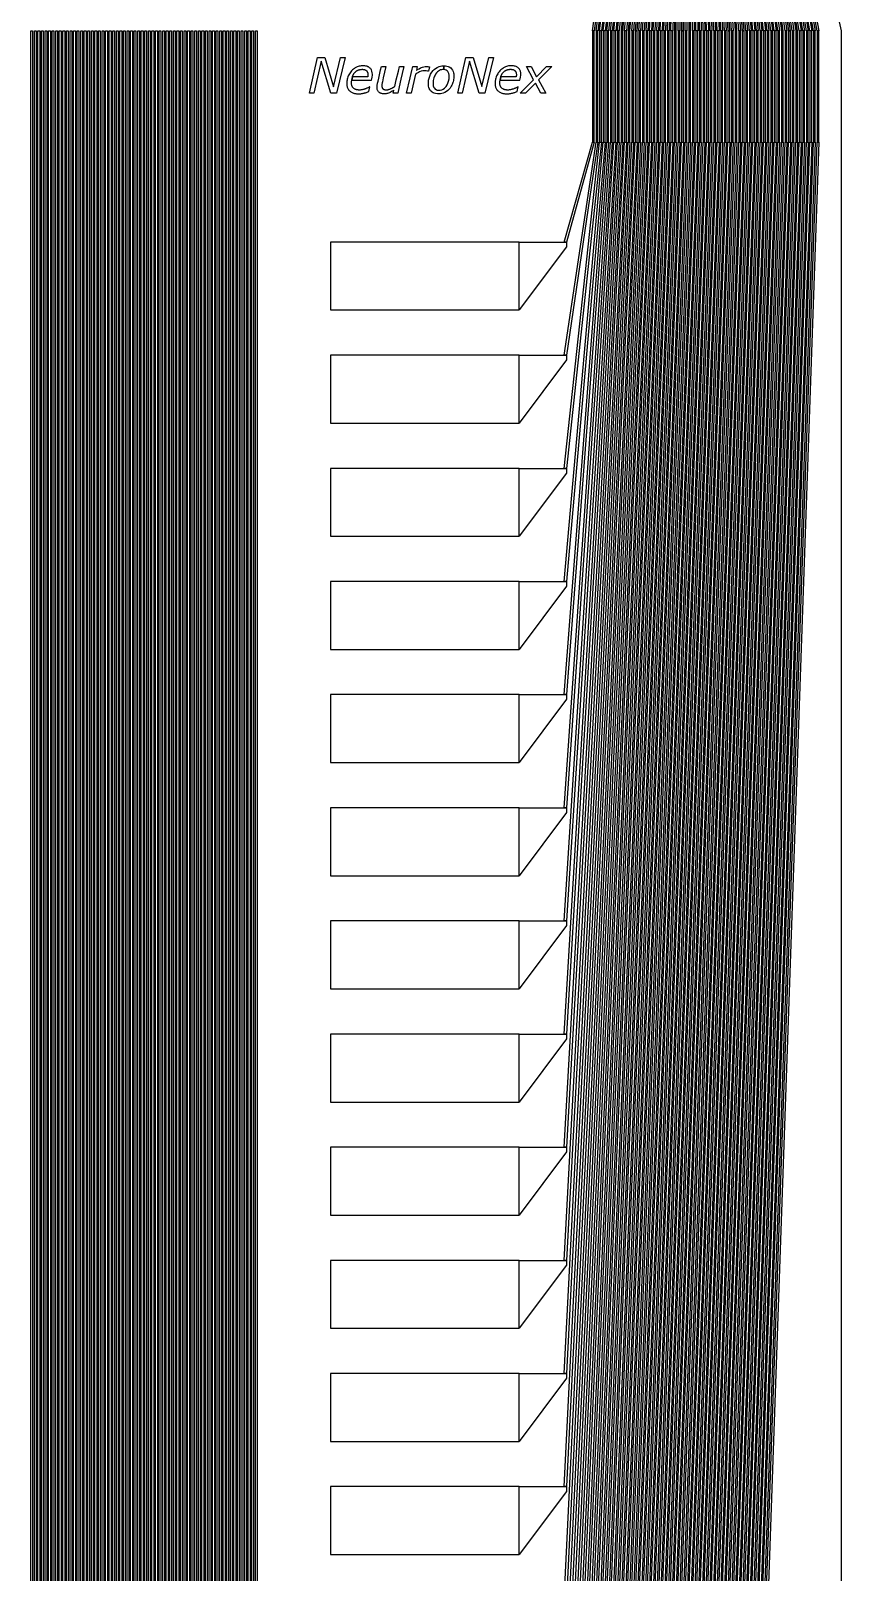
# Model space of a CAD drawing. Header units: inches. Extents: x 106592 to 209533, y 57057 to 74911.
# Drawn here: x 206387 to 207115, y 66637 to 68021 of the extents above; entities that cross this region are included whole.
import ezdxf

# ---------------------------------------------------------------- set-up
doc = ezdxf.new("R2010")
doc.units = ezdxf.units.IN
doc.header["$MEASUREMENT"] = 0
for name, color, linetype in [('metal', 221, 'Continuous'), ('nitride window', 40, 'Continuous'), ('profile', 140, 'Continuous')]:
    doc.layers.add(name, color=color, linetype=linetype)

msp = doc.modelspace()

# ---------------------------------------------------------------- linework, layer by layer
at = {"layer": 'metal'}
for points in [[(206945, 68411.4), (206945.6, 68411.4), (206893, 68021.4), (206891.4, 68021.4)], [(206946.2, 68411.4), (206946.8, 68411.4), (206896.2, 68021.4), (206894.6, 68021.4)], [(206947.4, 68411.4), (206948, 68411.4), (206899.4, 68021.4), (206897.8, 68021.4)], [(206902.6, 68021.4), (206901, 68021.4), (206948.6, 68411.4), (206949.2, 68411.4)], [(206949.8, 68411.4), (206950.4, 68411.4), (206905.8, 68021.4), (206904.2, 68021.4)], [(206909, 68021.4), (206907.4, 68021.4), (206951, 68411.4), (206951.6, 68411.4)], [(206952.2, 68411.4), (206952.8, 68411.4), (206912.2, 68021.4), (206910.6, 68021.4)], [(206953.4, 68411.4), (206954, 68411.4), (206915.4, 68021.4), (206913.8, 68021.4)], [(206917, 68021.4), (206918.6, 68021.4), (206955.2, 68411.4), (206954.6, 68411.4)], [(206955.8, 68411.4), (206956.4, 68411.4), (206921.8, 68021.4), (206920.2, 68021.4)], [(206923.4, 68021.4), (206925, 68021.4), (206957.6, 68411.4), (206957, 68411.4)], [(206958.2, 68411.4), (206958.8, 68411.4), (206928.2, 68021.4), (206926.6, 68021.4)], [(206929.8, 68021.4), (206931.4, 68021.4), (206960, 68411.4), (206959.4, 68411.4)], [(206960.6, 68411.4), (206961.2, 68411.4), (206934.6, 68021.4), (206933, 68021.4)], [(206961.8, 68411.4), (206962.4, 68411.4), (206937.8, 68021.4), (206936.2, 68021.4)], [(206963, 68411.4), (206963.6, 68411.4), (206941, 68021.4), (206939.4, 68021.4)], [(206964.2, 68411.4), (206964.8, 68411.4), (206944.2, 68021.4), (206942.6, 68021.4)], [(206965.4, 68411.4), (206966, 68411.4), (206947.4, 68021.4), (206945.8, 68021.4)], [(206950.6, 68021.4), (206949, 68021.4), (206966.6, 68411.4), (206967.2, 68411.4)], [(206967.8, 68411.4), (206968.4, 68411.4), (206953.8, 68021.4), (206952.2, 68021.4)], [(206957, 68021.4), (206955.4, 68021.4), (206969, 68411.4), (206969.6, 68411.4)], [(206970.2, 68411.4), (206970.8, 68411.4), (206960.2, 68021.4), (206958.6, 68021.4)], [(206971.4, 68411.4), (206972, 68411.4), (206963.4, 68021.4), (206961.8, 68021.4)], [(206965, 68021.4), (206966.6, 68021.4), (206973.2, 68411.4), (206972.6, 68411.4)], [(206973.8, 68411.4), (206974.4, 68411.4), (206969.8, 68021.4), (206968.2, 68021.4)], [(206971.4, 68021.4), (206973, 68021.4), (206975.6, 68411.4), (206975, 68411.4)], [(206976.2, 68411.4), (206976.8, 68411.4), (206976.2, 68021.4), (206974.6, 68021.4)], [(206977.8, 68021.4), (206979.4, 68021.4), (206978, 68411.4), (206977.4, 68411.4)], [(206978.6, 68411.4), (206979.2, 68411.4), (206982.6, 68021.4), (206981, 68021.4)], [(206979.8, 68411.4), (206980.4, 68411.4), (206985.8, 68021.4), (206984.2, 68021.4)], [(206981, 68411.4), (206981.6, 68411.4), (206989, 68021.4), (206987.4, 68021.4)], [(206982.2, 68411.4), (206982.8, 68411.4), (206992.2, 68021.4), (206990.6, 68021.4)], [(206983.4, 68411.4), (206984, 68411.4), (206995.4, 68021.4), (206993.8, 68021.4)], [(206998.6, 68021.4), (206997, 68021.4), (206984.6, 68411.4), (206985.2, 68411.4)], [(206985.8, 68411.4), (206986.4, 68411.4), (207001.8, 68021.4), (207000.2, 68021.4)], [(207005, 68021.4), (207003.4, 68021.4), (206987, 68411.4), (206987.6, 68411.4)], [(206988.2, 68411.4), (206988.8, 68411.4), (207008.2, 68021.4), (207006.6, 68021.4)], [(206989.4, 68411.4), (206990, 68411.4), (207011.4, 68021.4), (207009.8, 68021.4)], [(207013, 68021.4), (207014.6, 68021.4), (206991.2, 68411.4), (206990.6, 68411.4)], [(206991.8, 68411.4), (206992.4, 68411.4), (207017.8, 68021.4), (207016.2, 68021.4)], [(207019.4, 68021.4), (207021, 68021.4), (206993.6, 68411.4), (206993, 68411.4)], [(206994.2, 68411.4), (206994.8, 68411.4), (207024.2, 68021.4), (207022.6, 68021.4)], [(207025.8, 68021.4), (207027.4, 68021.4), (206996, 68411.4), (206995.4, 68411.4)], [(206996.6, 68411.4), (206997.2, 68411.4), (207030.6, 68021.4), (207029, 68021.4)], [(206997.8, 68411.4), (206998.4, 68411.4), (207033.8, 68021.4), (207032.2, 68021.4)], [(206999, 68411.4), (206999.6, 68411.4), (207037, 68021.4), (207035.4, 68021.4)], [(207000.2, 68411.4), (207000.8, 68411.4), (207040.2, 68021.4), (207038.6, 68021.4)], [(207001.4, 68411.4), (207002, 68411.4), (207043.4, 68021.4), (207041.8, 68021.4)], [(207046.6, 68021.4), (207045, 68021.4), (207002.6, 68411.4), (207003.2, 68411.4)], [(207003.8, 68411.4), (207004.4, 68411.4), (207049.8, 68021.4), (207048.2, 68021.4)], [(207053, 68021.4), (207051.4, 68021.4), (207005, 68411.4), (207005.6, 68411.4)], [(207006.2, 68411.4), (207006.8, 68411.4), (207056.2, 68021.4), (207054.6, 68021.4)], [(207007.4, 68411.4), (207008, 68411.4), (207059.4, 68021.4), (207057.8, 68021.4)], [(207061, 68021.4), (207062.6, 68021.4), (207009.2, 68411.4), (207008.6, 68411.4)], [(207009.8, 68411.4), (207010.4, 68411.4), (207065.8, 68021.4), (207064.2, 68021.4)], [(207067.4, 68021.4), (207069, 68021.4), (207011.6, 68411.4), (207011, 68411.4)], [(207012.2, 68411.4), (207012.8, 68411.4), (207072.2, 68021.4), (207070.6, 68021.4)], [(207073.8, 68021.4), (207075.4, 68021.4), (207014, 68411.4), (207013.4, 68411.4)], [(207014.6, 68411.4), (207015.2, 68411.4), (207078.6, 68021.4), (207077, 68021.4)], [(207015.8, 68411.4), (207016.4, 68411.4), (207081.8, 68021.4), (207080.2, 68021.4)], [(207085, 68021.4), (207083.4, 68021.4), (207017, 68411.4), (207017.6, 68411.4)], [(207018.2, 68411.4), (207018.8, 68411.4), (207088.2, 68021.4), (207086.6, 68021.4)], [(207091.4, 68021.4), (207089.8, 68021.4), (207019.4, 68411.4), (207020, 68411.4)], [(207020.6, 68411.4), (207021.2, 68411.4), (207094.6, 68021.4), (207093, 68021.4)], [(206388.7, 58721.4), (206387.1, 58721.4), (206387.1, 68021.4), (206388.7, 68021.4)], [(206391.9, 58721.4), (206390.3, 58721.4), (206390.3, 68021.4), (206391.9, 68021.4)], [(206395.1, 58721.4), (206393.5, 58721.4), (206393.5, 68021.4), (206395.1, 68021.4)], [(206398.3, 58721.4), (206396.7, 58721.4), (206396.7, 68021.4), (206398.3, 68021.4)], [(206401.5, 58721.4), (206399.9, 58721.4), (206399.9, 68021.4), (206401.5, 68021.4)], [(206404.7, 58721.4), (206403.1, 58721.4), (206403.1, 68021.4), (206404.7, 68021.4)], [(206407.9, 58721.4), (206406.3, 58721.4), (206406.3, 68021.4), (206407.9, 68021.4)], [(206411.1, 58721.4), (206409.5, 58721.4), (206409.5, 68021.4), (206411.1, 68021.4)], [(206414.3, 58721.4), (206412.7, 58721.4), (206412.7, 68021.4), (206414.3, 68021.4)], [(206417.5, 58721.4), (206415.9, 58721.4), (206415.9, 68021.4), (206417.5, 68021.4)], [(206420.7, 58721.4), (206419.1, 58721.4), (206419.1, 68021.4), (206420.7, 68021.4)], [(206423.9, 58721.4), (206422.3, 58721.4), (206422.3, 68021.4), (206423.9, 68021.4)], [(206427.1, 58721.4), (206425.5, 58721.4), (206425.5, 68021.4), (206427.1, 68021.4)], [(206430.3, 58721.4), (206428.7, 58721.4), (206428.7, 68021.4), (206430.3, 68021.4)], [(206433.5, 58721.4), (206431.9, 58721.4), (206431.9, 68021.4), (206433.5, 68021.4)], [(206436.7, 58721.4), (206435.1, 58721.4), (206435.1, 68021.4), (206436.7, 68021.4)], [(206439.9, 58721.4), (206438.3, 58721.4), (206438.3, 68021.4), (206439.9, 68021.4)], [(206443.1, 58721.4), (206441.5, 58721.4), (206441.5, 68021.4), (206443.1, 68021.4)], [(206446.3, 58721.4), (206444.7, 58721.4), (206444.7, 68021.4), (206446.3, 68021.4)], [(206449.5, 58721.4), (206447.9, 58721.4), (206447.9, 68021.4), (206449.5, 68021.4)], [(206452.7, 58721.4), (206451.1, 58721.4), (206451.1, 68021.4), (206452.7, 68021.4)], [(206455.9, 58721.4), (206454.3, 58721.4), (206454.3, 68021.4), (206455.9, 68021.4)], [(206459.1, 58721.4), (206457.5, 58721.4), (206457.5, 68021.4), (206459.1, 68021.4)], [(206462.3, 58721.4), (206460.7, 58721.4), (206460.7, 68021.4), (206462.3, 68021.4)], [(206465.5, 58721.4), (206463.9, 58721.4), (206463.9, 68021.4), (206465.5, 68021.4)], [(206468.7, 58721.4), (206467.1, 58721.4), (206467.1, 68021.4), (206468.7, 68021.4)], [(206471.9, 58721.4), (206470.3, 58721.4), (206470.3, 68021.4), (206471.9, 68021.4)], [(206475.1, 58721.4), (206473.5, 58721.4), (206473.5, 68021.4), (206475.1, 68021.4)], [(206478.3, 58721.4), (206476.7, 58721.4), (206476.7, 68021.4), (206478.3, 68021.4)], [(206481.5, 58721.4), (206479.9, 58721.4), (206479.9, 68021.4), (206481.5, 68021.4)], [(206484.7, 58721.4), (206483.1, 58721.4), (206483.1, 68021.4), (206484.7, 68021.4)], [(206487.9, 61418.7), (206486.3, 61418.7), (206486.3, 68021.4), (206487.9, 68021.4)], [(206491.1, 61418.7), (206489.5, 61418.7), (206489.5, 68021.4), (206491.1, 68021.4)], [(206494.3, 61418.7), (206492.7, 61418.7), (206492.7, 68021.4), (206494.3, 68021.4)], [(206497.5, 61418.7), (206495.9, 61418.7), (206495.9, 68021.4), (206497.5, 68021.4)], [(206500.7, 61418.7), (206499.1, 61418.7), (206499.1, 68021.4), (206500.7, 68021.4)], [(206503.9, 61418.7), (206502.3, 61418.7), (206502.3, 68021.4), (206503.9, 68021.4)], [(206507.1, 61418.7), (206505.5, 61418.7), (206505.5, 68021.4), (206507.1, 68021.4)], [(206510.3, 61418.7), (206508.7, 61418.7), (206508.7, 68021.4), (206510.3, 68021.4)], [(206513.5, 61418.7), (206511.9, 61418.7), (206511.9, 68021.4), (206513.5, 68021.4)], [(206516.7, 61418.7), (206515.1, 61418.7), (206515.1, 68021.4), (206516.7, 68021.4)], [(206519.9, 61418.7), (206518.3, 61418.7), (206518.3, 68021.4), (206519.9, 68021.4)], [(206523.1, 61418.7), (206521.5, 61418.7), (206521.5, 68021.4), (206523.1, 68021.4)], [(206526.3, 61418.7), (206524.7, 61418.7), (206524.7, 68021.4), (206526.3, 68021.4)], [(206529.5, 61418.7), (206527.9, 61418.7), (206527.9, 68021.4), (206529.5, 68021.4)], [(206532.7, 61418.7), (206531.1, 61418.7), (206531.1, 68021.4), (206532.7, 68021.4)], [(206535.9, 61418.7), (206534.3, 61418.7), (206534.3, 68021.4), (206535.9, 68021.4)], [(206539.1, 61418.7), (206537.5, 61418.7), (206537.5, 68021.4), (206539.1, 68021.4)], [(206542.3, 61418.7), (206540.7, 61418.7), (206540.7, 68021.4), (206542.3, 68021.4)], [(206545.5, 61418.7), (206543.9, 61418.7), (206543.9, 68021.4), (206545.5, 68021.4)], [(206548.7, 61418.7), (206547.1, 61418.7), (206547.1, 68021.4), (206548.7, 68021.4)], [(206551.9, 61418.7), (206550.3, 61418.7), (206550.3, 68021.4), (206551.9, 68021.4)], [(206555.1, 61418.7), (206553.5, 61418.7), (206553.5, 68021.4), (206555.1, 68021.4)], [(206558.3, 61418.7), (206556.7, 61418.7), (206556.7, 68021.4), (206558.3, 68021.4)], [(206561.5, 61418.7), (206559.9, 61418.7), (206559.9, 68021.4), (206561.5, 68021.4)], [(206564.7, 61418.7), (206563.1, 61418.7), (206563.1, 68021.4), (206564.7, 68021.4)], [(206567.9, 61418.7), (206566.3, 61418.7), (206566.3, 68021.4), (206567.9, 68021.4)], [(206571.1, 61418.7), (206569.5, 61418.7), (206569.5, 68021.4), (206571.1, 68021.4)], [(206574.3, 61418.7), (206572.7, 61418.7), (206572.7, 68021.4), (206574.3, 68021.4)], [(206577.5, 61418.7), (206575.9, 61418.7), (206575.9, 68021.4), (206577.5, 68021.4)], [(206580.7, 61418.7), (206579.1, 61418.7), (206579.1, 68021.4), (206580.7, 68021.4)], [(206583.9, 61418.7), (206582.3, 61418.7), (206582.3, 68021.4), (206583.9, 68021.4)], [(206587.1, 61418.7), (206585.5, 61418.7), (206585.5, 68021.4), (206587.1, 68021.4)], [(206590.3, 61418.7), (206588.7, 61418.7), (206588.7, 68021.4), (206590.3, 68021.4)], [(206891.4, 67921.4), (206893, 67921.4), (206893, 68021.4), (206891.4, 68021.4)], [(206894.6, 67921.4), (206896.2, 67921.4), (206896.2, 68021.4), (206894.6, 68021.4)], [(206897.8, 67921.4), (206899.4, 67921.4), (206899.4, 68021.4), (206897.8, 68021.4)], [(206901, 67921.4), (206902.6, 67921.4), (206902.6, 68021.4), (206901, 68021.4)], [(206904.2, 67921.4), (206905.8, 67921.4), (206905.8, 68021.4), (206904.2, 68021.4)], [(206907.4, 67921.4), (206909, 67921.4), (206909, 68021.4), (206907.4, 68021.4)], [(206910.6, 67921.4), (206912.2, 67921.4), (206912.2, 68021.4), (206910.6, 68021.4)], [(206913.8, 67921.4), (206915.4, 67921.4), (206915.4, 68021.4), (206913.8, 68021.4)], [(206917, 67921.4), (206918.6, 67921.4), (206918.6, 68021.4), (206917, 68021.4)], [(206920.2, 67921.4), (206921.8, 67921.4), (206921.8, 68021.4), (206920.2, 68021.4)], [(206923.4, 67921.4), (206925, 67921.4), (206925, 68021.4), (206923.4, 68021.4)], [(206926.6, 67921.4), (206928.2, 67921.4), (206928.2, 68021.4), (206926.6, 68021.4)], [(206929.8, 67921.4), (206931.4, 67921.4), (206931.4, 68021.4), (206929.8, 68021.4)], [(206933, 67921.4), (206934.6, 67921.4), (206934.6, 68021.4), (206933, 68021.4)], [(206936.2, 67921.4), (206937.8, 67921.4), (206937.8, 68021.4), (206936.2, 68021.4)], [(206939.4, 67921.4), (206941, 67921.4), (206941, 68021.4), (206939.4, 68021.4)], [(206942.6, 67921.4), (206944.2, 67921.4), (206944.2, 68021.4), (206942.6, 68021.4)], [(206945.8, 67921.4), (206947.4, 67921.4), (206947.4, 68021.4), (206945.8, 68021.4)], [(206949, 67921.4), (206950.6, 67921.4), (206950.6, 68021.4), (206949, 68021.4)], [(206952.2, 67921.4), (206953.8, 67921.4), (206953.8, 68021.4), (206952.2, 68021.4)], [(206955.4, 67921.4), (206957, 67921.4), (206957, 68021.4), (206955.4, 68021.4)], [(206958.6, 67921.4), (206960.2, 67921.4), (206960.2, 68021.4), (206958.6, 68021.4)], [(206961.8, 67921.4), (206963.4, 67921.4), (206963.4, 68021.4), (206961.8, 68021.4)], [(206965, 67921.4), (206966.6, 67921.4), (206966.6, 68021.4), (206965, 68021.4)], [(206968.2, 67921.4), (206969.8, 67921.4), (206969.8, 68021.4), (206968.2, 68021.4)], [(206971.4, 67921.4), (206973, 67921.4), (206973, 68021.4), (206971.4, 68021.4)], [(206974.6, 67921.4), (206976.2, 67921.4), (206976.2, 68021.4), (206974.6, 68021.4)], [(206977.8, 67921.4), (206979.4, 67921.4), (206979.4, 68021.4), (206977.8, 68021.4)], [(206981, 67921.4), (206982.6, 67921.4), (206982.6, 68021.4), (206981, 68021.4)], [(206984.2, 67921.4), (206985.8, 67921.4), (206985.8, 68021.4), (206984.2, 68021.4)], [(206987.4, 67921.4), (206989, 67921.4), (206989, 68021.4), (206987.4, 68021.4)], [(206990.6, 67921.4), (206992.2, 67921.4), (206992.2, 68021.4), (206990.6, 68021.4)], [(206993.8, 67921.4), (206995.4, 67921.4), (206995.4, 68021.4), (206993.8, 68021.4)], [(206997, 67921.4), (206998.6, 67921.4), (206998.6, 68021.4), (206997, 68021.4)], [(207000.2, 67921.4), (207001.8, 67921.4), (207001.8, 68021.4), (207000.2, 68021.4)], [(207003.4, 67921.4), (207005, 67921.4), (207005, 68021.4), (207003.4, 68021.4)], [(207006.6, 67921.4), (207008.2, 67921.4), (207008.2, 68021.4), (207006.6, 68021.4)], [(207009.8, 67921.4), (207011.4, 67921.4), (207011.4, 68021.4), (207009.8, 68021.4)], [(207013, 67921.4), (207014.6, 67921.4), (207014.6, 68021.4), (207013, 68021.4)], [(207016.2, 67921.4), (207017.8, 67921.4), (207017.8, 68021.4), (207016.2, 68021.4)], [(207019.4, 67921.4), (207021, 67921.4), (207021, 68021.4), (207019.4, 68021.4)], [(207022.6, 67921.4), (207024.2, 67921.4), (207024.2, 68021.4), (207022.6, 68021.4)], [(207025.8, 67921.4), (207027.4, 67921.4), (207027.4, 68021.4), (207025.8, 68021.4)], [(207029, 67921.4), (207030.6, 67921.4), (207030.6, 68021.4), (207029, 68021.4)], [(207032.2, 67921.4), (207033.8, 67921.4), (207033.8, 68021.4), (207032.2, 68021.4)], [(207035.4, 67921.4), (207037, 67921.4), (207037, 68021.4), (207035.4, 68021.4)], [(207038.6, 67921.4), (207040.2, 67921.4), (207040.2, 68021.4), (207038.6, 68021.4)], [(207041.8, 67921.4), (207043.4, 67921.4), (207043.4, 68021.4), (207041.8, 68021.4)], [(207045, 67921.4), (207046.6, 67921.4), (207046.6, 68021.4), (207045, 68021.4)], [(207048.2, 67921.4), (207049.8, 67921.4), (207049.8, 68021.4), (207048.2, 68021.4)], [(207051.4, 67921.4), (207053, 67921.4), (207053, 68021.4), (207051.4, 68021.4)], [(207054.6, 67921.4), (207056.2, 67921.4), (207056.2, 68021.4), (207054.6, 68021.4)], [(207057.8, 67921.4), (207059.4, 67921.4), (207059.4, 68021.4), (207057.8, 68021.4)], [(207061, 67921.4), (207062.6, 67921.4), (207062.6, 68021.4), (207061, 68021.4)], [(207064.2, 67921.4), (207065.8, 67921.4), (207065.8, 68021.4), (207064.2, 68021.4)], [(207067.4, 67921.4), (207069, 67921.4), (207069, 68021.4), (207067.4, 68021.4)], [(207070.6, 67921.4), (207072.2, 67921.4), (207072.2, 68021.4), (207070.6, 68021.4)], [(207073.8, 67921.4), (207075.4, 67921.4), (207075.4, 68021.4), (207073.8, 68021.4)], [(207077, 67921.4), (207078.6, 67921.4), (207078.6, 68021.4), (207077, 68021.4)], [(207080.2, 67921.4), (207081.8, 67921.4), (207081.8, 68021.4), (207080.2, 68021.4)], [(207083.4, 67921.4), (207085, 67921.4), (207085, 68021.4), (207083.4, 68021.4)], [(207086.6, 67921.4), (207088.2, 67921.4), (207088.2, 68021.4), (207086.6, 68021.4)], [(207089.8, 67921.4), (207091.4, 67921.4), (207091.4, 68021.4), (207089.8, 68021.4)], [(207093, 67921.4), (207094.6, 67921.4), (207094.6, 68021.4), (207093, 68021.4)], [(206637.2, 67965.4), (206644.6, 67997.4), (206651, 67997.4), (206658.8, 67971.2), (206665.2, 67997.4), (206669.3, 67997.4), (206661.5, 67965.4), (206656.4, 67965.4), (206647.7, 67994), (206641.2, 67965.4)], [(206675.2, 67977), (206693, 67977), (206693.3, 67978.3), (206693.6, 67979.8), (206693.8, 67981.6), (206693.8, 67982.6), (206693.7, 67983.8), (206693.4, 67985.1), (206692.9, 67986.3), (206692.6, 67986.9), (206692.2, 67987.4), (206691.7, 67987.9), (206691.2, 67988.3), (206690.6, 67988.8), (206690.3, 67989), (206689.7, 67989.2), (206688.8, 67989.6), (206688, 67989.8), (206687.1, 67989.9), (206686.2, 67990), (206685.2, 67990), (206684.3, 67990), (206683.6, 67989.9), (206682.8, 67989.8), (206681.9, 67989.6), (206681, 67989.4), (206680.2, 67989.1), (206679.4, 67988.7), (206678.4, 67988.2), (206677.6, 67987.7), (206676.8, 67987.1), (206676, 67986.4), (206675.1, 67985.5), (206674.4, 67984.7), (206673.7, 67983.7), (206673.1, 67982.9), (206672.6, 67982), (206672.1, 67980.9), (206671.7, 67980), (206671.4, 67979), (206671.2, 67978), (206671, 67977), (206670.9, 67976.3), (206670.8, 67975.6), (206670.7, 67974.7), (206670.7, 67974.3), (206670.7, 67973.7), (206670.8, 67973.1), (206670.8, 67972.4), (206670.9, 67971.9), (206671, 67971.4), (206671.2, 67970.8), (206671.4, 67970.2), (206671.7, 67969.5), (206672, 67969), (206672.3, 67968.6), (206672.4, 67968.4), (206672.9, 67967.8), (206673.2, 67967.5), (206673.7, 67967.1), (206674.3, 67966.6), (206675, 67966.2), (206675.7, 67965.9), (206676.1, 67965.7), (206676.8, 67965.5), (206677, 67965.4), (206677.7, 67965.2), (206678.2, 67965.1), (206678.9, 67965), (206679.6, 67964.9), (206680.3, 67964.8), (206680.7, 67964.8), (206681.2, 67964.8), (206681.7, 67964.8), (206682.2, 67964.8), (206682.8, 67964.9), (206683.4, 67964.9), (206683.9, 67965), (206684.4, 67965), (206685, 67965.1), (206685.5, 67965.3), (206686, 67965.4), (206686.4, 67965.5), (206686.8, 67965.6), (206687.3, 67965.7), (206687.7, 67965.8), (206688.1, 67966), (206688.5, 67966.1), (206689.1, 67966.3), (206689.7, 67966.5), (206690.6, 67966.9), (206691.5, 67971.2), (206691.3, 67971.2), (206690.8, 67970.9), (206690.2, 67970.5), (206689.6, 67970.2), (206689.2, 67970), (206688.7, 67969.8), (206688.3, 67969.6), (206687.8, 67969.4), (206687.4, 67969.3), (206686.9, 67969.1), (206686.5, 67968.9), (206686.1, 67968.8), (206685.7, 67968.7), (206685.2, 67968.6), (206684.7, 67968.5), (206684.3, 67968.4), (206683.8, 67968.3), (206683.3, 67968.3), (206682.9, 67968.2), (206682.3, 67968.2), (206681.8, 67968.2), (206681.4, 67968.2), (206681, 67968.3), (206680.4, 67968.3), (206679.9, 67968.4), (206679.6, 67968.5), (206679.1, 67968.6), (206678.6, 67968.8), (206678.2, 67969), (206677.9, 67969.1), (206677.6, 67969.3), (206677.2, 67969.6), (206676.9, 67969.8), (206676.6, 67970.1), (206676.5, 67970.3), (206676.3, 67970.6), (206676, 67970.9), (206675.8, 67971.3), (206675.7, 67971.4), (206675.5, 67971.7), (206675.4, 67972), (206675.3, 67972.3), (206675.2, 67972.6), (206675.1, 67973.1), (206675, 67973.9), (206675, 67974.7), (206675, 67975.4), (206675.1, 67976.2), (206675.2, 67976.8), (206675.2, 67977), (206675.2, 67977), (206675.8, 67980), (206675.9, 67980.3), (206676, 67980.6), (206676.1, 67980.9), (206676.3, 67981.3), (206676.4, 67981.7), (206676.6, 67982), (206676.7, 67982.3), (206676.9, 67982.6), (206677, 67982.8), (206677.2, 67983), (206677.4, 67983.3), (206677.5, 67983.5), (206677.8, 67983.8), (206677.9, 67984), (206678.3, 67984.3), (206678.5, 67984.5), (206678.8, 67984.7), (206679, 67985), (206679.3, 67985.2), (206679.6, 67985.4), (206679.8, 67985.5), (206680, 67985.7), (206680.2, 67985.8), (206680.4, 67985.9), (206680.6, 67986), (206680.9, 67986.1), (206681.1, 67986.2), (206681.4, 67986.3), (206681.6, 67986.4), (206681.8, 67986.4), (206682.1, 67986.5), (206682.3, 67986.6), (206682.6, 67986.7), (206682.8, 67986.7), (206683, 67986.7), (206683.3, 67986.8), (206683.6, 67986.8), (206683.8, 67986.8), (206684.1, 67986.8), (206684.5, 67986.9), (206684.6, 67986.9), (206684.8, 67986.9), (206685.1, 67986.8), (206685.3, 67986.8), (206685.5, 67986.8), (206685.7, 67986.8), (206685.8, 67986.8), (206686.1, 67986.7), (206686.4, 67986.7), (206686.6, 67986.6), (206686.9, 67986.5), (206686.9, 67986.5), (206687.1, 67986.5), (206687.2, 67986.4), (206687.4, 67986.4), (206687.5, 67986.3), (206687.6, 67986.2), (206687.7, 67986.2), (206687.8, 67986.1), (206687.9, 67986.1), (206688, 67986), (206688.1, 67985.9), (206688.2, 67985.9), (206688.3, 67985.8), (206688.4, 67985.7), (206688.5, 67985.6), (206688.6, 67985.5), (206688.7, 67985.4), (206688.9, 67985.1), (206689.1, 67984.9), (206689.2, 67984.6), (206689.3, 67984.4), (206689.4, 67984.2), (206689.5, 67984), (206689.6, 67983.8), (206689.6, 67983.6), (206689.7, 67983.3), (206689.7, 67983.1), (206689.8, 67982.6), (206689.8, 67982.3), (206689.8, 67982), (206689.8, 67981.6), (206689.8, 67981.3), (206689.8, 67981), (206689.7, 67980.7), (206689.7, 67980.4), (206689.6, 67980.2), (206689.6, 67980), (206675.9, 67980), (206675.8, 67980)], [(206701.9, 67989.4), (206705.9, 67989.4), (206703.5, 67979.1), (206702.7, 67975.7), (206702.5, 67974.8), (206702.4, 67974), (206702.3, 67973.4), (206702.2, 67972.3), (206702.2, 67971.5), (206702.4, 67970.6), (206702.6, 67970), (206703, 67969.5), (206703.2, 67969.2), (206703.4, 67969.1), (206703.6, 67969), (206703.8, 67968.9), (206704, 67968.8), (206704.3, 67968.7), (206704.6, 67968.6), (206704.8, 67968.5), (206705.1, 67968.5), (206705.4, 67968.5), (206705.6, 67968.4), (206705.9, 67968.4), (206706.2, 67968.4), (206706.5, 67968.4), (206706.7, 67968.4), (206707, 67968.5), (206707.3, 67968.5), (206707.6, 67968.5), (206708, 67968.6), (206708.3, 67968.7), (206708.5, 67968.8), (206708.8, 67968.9), (206709.1, 67969), (206709.5, 67969.1), (206709.9, 67969.3), (206710.3, 67969.5), (206710.7, 67969.7), (206711.1, 67969.8), (206711.4, 67970), (206711.6, 67970.1), (206711.8, 67970.2), (206712.1, 67970.4), (206712.4, 67970.5), (206712.6, 67970.7), (206712.8, 67970.8), (206713, 67970.9), (206713.3, 67971.1), (206713.5, 67971.3), (206713.7, 67971.3), (206713.8, 67971.4), (206713.8, 67971.5), (206715.2, 67977.3), (206717.1, 67985.3), (206718, 67989.4), (206722.1, 67989.4), (206720.6, 67983.1), (206719.4, 67978.1), (206718.8, 67975.4), (206716.5, 67965.4), (206712.4, 67965.4), (206713, 67968), (206712.5, 67967.6), (206711.6, 67967.1), (206710.6, 67966.5), (206709.8, 67966.1), (206709.1, 67965.7), (206708.3, 67965.4), (206707.4, 67965.1), (206706.8, 67965), (206706.2, 67964.8), (206705.5, 67964.7), (206704.8, 67964.7), (206704.1, 67964.7), (206703.4, 67964.8), (206702.8, 67964.8), (206702.2, 67965), (206701.7, 67965.1), (206701.2, 67965.3), (206700.7, 67965.5), (206700.3, 67965.8), (206700, 67966), (206699.6, 67966.2), (206699.3, 67966.6), (206698.9, 67967.1), (206698.6, 67967.6), (206698.3, 67968.2), (206698.1, 67968.8), (206698, 67969.5), (206697.9, 67970.1), (206697.9, 67970.7), (206697.9, 67971.3), (206698, 67972.2), (206698.1, 67973.2), (206698.2, 67973.8), (206698.4, 67974.5), (206698.8, 67976.1), (206699.4, 67978.8), (206701.1, 67986.4), (206701.9, 67989.4), (206701.9, 67989.4)], [(206730, 67989.4), (206734.1, 67989.4), (206733.3, 67985.8), (206734.4, 67986.6), (206735.7, 67987.4), (206737.1, 67988.1), (206738.6, 67988.7), (206740, 67989.1), (206741.2, 67989.3), (206742.3, 67989.4), (206743.4, 67989.3), (206744.3, 67989.2), (206745, 67989.1), (206744, 67985.1), (206743.7, 67985.1), (206743.2, 67985.2), (206742.1, 67985.4), (206741.1, 67985.5), (206740.1, 67985.5), (206738.9, 67985.4), (206737.7, 67985.1), (206736.1, 67984.5), (206735.1, 67984), (206734, 67983.4), (206733.1, 67982.8), (206732.5, 67982.4), (206728.6, 67965.4), (206724.5, 67965.4), (206727.7, 67979.3), (206729.4, 67987)], [(206757.9, 67990), (206759.4, 67990), (206760.7, 67989.7), (206761.7, 67989.5), (206762.8, 67989), (206764.1, 67988.1), (206764.8, 67987.3), (206765.7, 67986.2), (206766.4, 67984.8), (206766.7, 67983.8), (206766.9, 67982.7), (206766.9, 67981.6), (206767, 67980.4), (206766.9, 67978.8), (206766.7, 67977.8), (206766.5, 67976.7), (206766.3, 67975.7), (206766.1, 67975.1), (206765.8, 67974.1), (206765.4, 67973.3), (206765.1, 67972.5), (206764.6, 67971.6), (206764.3, 67971.1), (206763.6, 67970), (206762.7, 67969), (206761.6, 67967.9), (206760.3, 67966.8), (206758.9, 67966), (206757.4, 67965.4), (206756.1, 67965), (206754.8, 67964.8), (206753.1, 67964.7), (206752.1, 67964.7), (206750.4, 67965), (206749.3, 67965.3), (206748.4, 67965.7), (206747.5, 67966.2), (206746.7, 67966.8), (206745.9, 67967.6), (206745.3, 67968.6), (206744.8, 67969.6), (206744.5, 67970.5), (206744.2, 67971.7), (206744.1, 67972.9), (206744, 67974.4), (206744.1, 67975.3), (206744.2, 67977.1), (206744.6, 67978.9), (206745.2, 67980.6), (206746, 67982.5), (206747.1, 67984.3), (206748.2, 67985.7), (206749.2, 67986.8), (206750.5, 67987.7), (206751.9, 67988.6), (206753.6, 67989.3), (206755, 67989.7), (206756.2, 67989.9), (206757.1, 67990), (206757.8, 67990), (206757.8, 67986.6), (206756.8, 67986.6), (206755.8, 67986.5), (206755, 67986.3), (206754.1, 67985.9), (206753.1, 67985.3), (206752.1, 67984.6), (206751.3, 67983.7), (206750.5, 67982.5), (206750, 67981.7), (206749.5, 67980.6), (206748.9, 67979.2), (206748.6, 67977.9), (206748.4, 67976.7), (206748.3, 67975.3), (206748.2, 67973.5), (206748.4, 67972.1), (206748.9, 67970.6), (206749.5, 67969.8), (206750.2, 67969.1), (206751.1, 67968.6), (206752, 67968.2), (206753.2, 67968.1), (206754.5, 67968.1), (206756, 67968.4), (206757.2, 67968.9), (206758.6, 67969.8), (206760.1, 67971.5), (206760.9, 67972.8), (206761.6, 67974.3), (206762.2, 67976.1), (206762.6, 67978.3), (206762.6, 67979.9), (206762.7, 67981.6), (206762.4, 67983), (206761.9, 67984.2), (206761.4, 67985), (206760.8, 67985.6), (206760.1, 67986), (206759, 67986.5), (206758.1, 67986.6), (206757.8, 67986.6)], [(206770.4, 67965.4), (206777.8, 67997.4), (206784.2, 67997.4), (206792, 67971.3), (206798.4, 67997.4), (206802.5, 67997.4), (206794.7, 67965.4), (206789.6, 67965.4), (206780.9, 67994), (206774.4, 67965.4)], [(206808.4, 67977), (206826.2, 67977), (206826.5, 67978.3), (206826.8, 67979.9), (206827, 67981.6), (206827, 67982.6), (206826.9, 67983.8), (206826.6, 67985.2), (206826.1, 67986.4), (206825.8, 67986.9), (206825.4, 67987.4), (206824.9, 67987.9), (206824.4, 67988.4), (206823.8, 67988.8), (206823.5, 67989), (206822.9, 67989.3), (206822, 67989.6), (206821.2, 67989.8), (206820.3, 67990), (206819.4, 67990), (206818.4, 67990.1), (206817.5, 67990), (206816.8, 67990), (206816, 67989.9), (206815.1, 67989.7), (206814.2, 67989.4), (206813.4, 67989.1), (206812.6, 67988.8), (206811.6, 67988.2), (206810.8, 67987.7), (206810, 67987.1), (206809.2, 67986.4), (206808.3, 67985.6), (206807.6, 67984.7), (206806.8, 67983.8), (206806.3, 67982.9), (206805.8, 67982), (206805.3, 67981), (206804.9, 67980), (206804.6, 67979), (206804.3, 67978), (206804.2, 67977.1), (206804.1, 67976.4), (206804, 67975.6), (206803.9, 67974.8), (206803.9, 67974.3), (206803.9, 67973.7), (206804, 67973.1), (206804, 67972.4), (206804.1, 67971.9), (206804.2, 67971.4), (206804.4, 67970.9), (206804.6, 67970.2), (206804.9, 67969.5), (206805.2, 67969), (206805.5, 67968.6), (206805.6, 67968.4), (206806.1, 67967.9), (206806.4, 67967.5), (206806.9, 67967.1), (206807.5, 67966.7), (206808.2, 67966.2), (206808.9, 67965.9), (206809.3, 67965.7), (206810, 67965.5), (206810.2, 67965.4), (206810.9, 67965.2), (206811.4, 67965.1), (206812.1, 67965), (206812.7, 67964.9), (206813.4, 67964.9), (206813.9, 67964.9), (206814.4, 67964.9), (206814.9, 67964.8), (206815.4, 67964.9), (206816, 67964.9), (206816.5, 67964.9), (206817.1, 67965), (206817.6, 67965.1), (206818.2, 67965.2), (206818.7, 67965.3), (206819.2, 67965.4), (206819.6, 67965.5), (206820, 67965.6), (206820.5, 67965.7), (206820.9, 67965.9), (206821.3, 67966), (206821.7, 67966.1), (206822.3, 67966.4), (206822.9, 67966.6), (206823.8, 67966.9), (206824.7, 67971.2), (206824.4, 67971.2), (206824, 67970.9), (206823.4, 67970.6), (206822.8, 67970.2), (206822.4, 67970), (206821.9, 67969.8), (206821.5, 67969.6), (206821, 67969.5), (206820.6, 67969.3), (206820.1, 67969.1), (206819.7, 67969), (206819.3, 67968.9), (206818.9, 67968.7), (206818.4, 67968.6), (206817.9, 67968.5), (206817.5, 67968.4), (206817, 67968.3), (206816.5, 67968.3), (206816.1, 67968.2), (206815.5, 67968.2), (206815, 67968.2), (206814.6, 67968.2), (206814.2, 67968.3), (206813.6, 67968.3), (206813.1, 67968.4), (206812.8, 67968.5), (206812.3, 67968.7), (206811.8, 67968.8), (206811.4, 67969), (206811.1, 67969.2), (206810.8, 67969.4), (206810.4, 67969.6), (206810.1, 67969.9), (206809.8, 67970.2), (206809.7, 67970.3), (206809.5, 67970.6), (206809.2, 67970.9), (206809, 67971.3), (206808.9, 67971.5), (206808.7, 67971.8), (206808.6, 67972), (206808.5, 67972.3), (206808.4, 67972.6), (206808.3, 67973.2), (206808.2, 67974), (206808.2, 67974.7), (206808.2, 67975.4), (206808.3, 67976.2), (206808.4, 67976.8), (206808.4, 67977), (206808.4, 67977), (206809, 67980), (206809.1, 67980.3), (206809.2, 67980.6), (206809.3, 67980.9), (206809.5, 67981.4), (206809.6, 67981.7), (206809.8, 67982), (206809.9, 67982.3), (206810.1, 67982.6), (206810.2, 67982.8), (206810.4, 67983), (206810.6, 67983.4), (206810.7, 67983.5), (206811, 67983.8), (206811.1, 67984), (206811.5, 67984.4), (206811.7, 67984.5), (206812, 67984.8), (206812.2, 67985), (206812.5, 67985.2), (206812.8, 67985.4), (206813, 67985.5), (206813.2, 67985.7), (206813.4, 67985.8), (206813.6, 67985.9), (206813.8, 67986), (206814.1, 67986.1), (206814.3, 67986.2), (206814.5, 67986.3), (206814.8, 67986.4), (206815, 67986.5), (206815.3, 67986.6), (206815.5, 67986.6), (206815.8, 67986.7), (206816, 67986.7), (206816.2, 67986.8), (206816.5, 67986.8), (206816.8, 67986.8), (206817, 67986.9), (206817.3, 67986.9), (206817.6, 67986.9), (206817.8, 67986.9), (206818, 67986.9), (206818.3, 67986.9), (206818.5, 67986.9), (206818.7, 67986.8), (206818.9, 67986.8), (206819, 67986.8), (206819.3, 67986.8), (206819.5, 67986.7), (206819.8, 67986.7), (206820.1, 67986.6), (206820.1, 67986.6), (206820.3, 67986.5), (206820.4, 67986.4), (206820.6, 67986.4), (206820.7, 67986.3), (206820.8, 67986.3), (206820.9, 67986.2), (206821, 67986.2), (206821.1, 67986.1), (206821.2, 67986), (206821.3, 67985.9), (206821.4, 67985.9), (206821.5, 67985.8), (206821.6, 67985.7), (206821.7, 67985.6), (206821.8, 67985.5), (206821.9, 67985.4), (206822.1, 67985.1), (206822.3, 67984.9), (206822.4, 67984.7), (206822.5, 67984.4), (206822.6, 67984.2), (206822.7, 67984.1), (206822.8, 67983.8), (206822.8, 67983.6), (206822.9, 67983.3), (206822.9, 67983.1), (206823, 67982.6), (206823, 67982.4), (206823, 67982), (206823, 67981.6), (206823, 67981.3), (206822.9, 67981), (206822.9, 67980.8), (206822.9, 67980.5), (206822.8, 67980.2), (206822.8, 67980), (206809.1, 67980), (206809, 67980)], [(206832, 67989.4), (206836.4, 67989.4), (206841.2, 67980.2), (206850, 67989.4), (206854.9, 67989.4), (206842.8, 67977.3), (206849.4, 67965.4), (206844.9, 67965.4), (206840.1, 67974.5), (206831.3, 67965.4), (206826.4, 67965.4), (206838.5, 67977.5)], [(206958.6, 67921.4), (206960.2, 67921.4), (206867.9, 65698), (206865.8, 65698)], [(206867.9, 65799.6), (206865.8, 65799.6), (206955.4, 67921.4), (206957, 67921.4)], [(206952.2, 67921.4), (206953.8, 67921.4), (206867.9, 65901.2), (206865.8, 65901.2)], [(206867.9, 66002.8), (206865.8, 66002.8), (206949, 67921.4), (206950.6, 67921.4)], [(206867.9, 66104.4), (206865.8, 66104.4), (206945.8, 67921.4), (206947.4, 67921.4)], [(206942.6, 67921.4), (206944.2, 67921.4), (206867.9, 66206.1), (206865.8, 66206.1)], [(206961.8, 67921.4), (206963.4, 67921.4), (206867.9, 65596.4), (206865.8, 65596.4)], [(206965, 67921.4), (206966.6, 67921.4), (206867.9, 65494.8), (206865.8, 65494.8)], [(206990.6, 67921.4), (206992.2, 67921.4), (206867.9, 64682), (206865.8, 64682)], [(206987.4, 67921.4), (206989, 67921.4), (206867.9, 64783.6), (206865.8, 64783.6)], [(206968.2, 67921.4), (206969.8, 67921.4), (206867.9, 65393.2), (206865.8, 65393.2)], [(206867.9, 65291.6), (206865.8, 65291.6), (206971.4, 67921.4), (206973, 67921.4)], [(206867.9, 65190), (206865.8, 65190), (206974.6, 67921.4), (206976.2, 67921.4)], [(206977.8, 67921.4), (206979.4, 67921.4), (206867.9, 65088.4), (206865.8, 65088.4)], [(206867.9, 64986.8), (206865.8, 64986.8), (206981, 67921.4), (206982.6, 67921.4)], [(206984.2, 67921.4), (206985.8, 67921.4), (206867.9, 64885.2), (206865.8, 64885.2)], [(206933, 67921.4), (206934.6, 67921.4), (206867.9, 66510.9), (206865.8, 66510.9)], [(206867.9, 66612.5), (206865.8, 66612.5), (206929.8, 67921.4), (206931.4, 67921.4)], [(206926.6, 67921.4), (206928.2, 67921.4), (206867.9, 66714.1), (206865.8, 66714.1)], [(206867.9, 66815.7), (206865.8, 66815.7), (206923.4, 67921.4), (206925, 67921.4)], [(206867.9, 66917.3), (206865.8, 66917.3), (206920.2, 67921.4), (206921.8, 67921.4)], [(206917, 67921.4), (206918.6, 67921.4), (206867.9, 67018.9), (206865.8, 67018.9)], [(206936.2, 67921.4), (206937.8, 67921.4), (206867.9, 66409.3), (206865.8, 66409.3)], [(206939.4, 67921.4), (206941, 67921.4), (206867.9, 66307.7), (206865.8, 66307.7)], [(206913.8, 67921.4), (206915.4, 67921.4), (206867.9, 67120.5), (206865.8, 67120.5)], [(206910.6, 67921.4), (206912.2, 67921.4), (206867.9, 67222.1), (206865.8, 67222.1)], [(206891.4, 67921.4), (206893, 67921.4), (206867.9, 67831.7), (206865.8, 67831.7)], [(206867.9, 67730.1), (206865.8, 67730.1), (206894.6, 67921.4), (206896.2, 67921.4)], [(206867.9, 67628.5), (206865.8, 67628.5), (206897.8, 67921.4), (206899.4, 67921.4)], [(206901, 67921.4), (206902.6, 67921.4), (206867.9, 67526.9), (206865.8, 67526.9)], [(206867.9, 67425.3), (206865.8, 67425.3), (206904.2, 67921.4), (206905.8, 67921.4)], [(206907.4, 67921.4), (206909, 67921.4), (206867.9, 67323.7), (206865.8, 67323.7)], [(207061, 67921.4), (207062.6, 67921.4), (206867.9, 62446.7), (206865.8, 62446.7)], [(206867.9, 62548.3), (206865.8, 62548.3), (207057.8, 67921.4), (207059.4, 67921.4)], [(207054.6, 67921.4), (207056.2, 67921.4), (206867.9, 62649.9), (206865.8, 62649.9)], [(206867.9, 62751.5), (206865.8, 62751.5), (207051.4, 67921.4), (207053, 67921.4)], [(206867.9, 62853.1), (206865.8, 62853.1), (207048.2, 67921.4), (207049.8, 67921.4)], [(207045, 67921.4), (207046.6, 67921.4), (206867.9, 62954.7), (206865.8, 62954.7)], [(207064.2, 67921.4), (207065.8, 67921.4), (206867.9, 62345.1), (206865.8, 62345.1)], [(207067.4, 67921.4), (207069, 67921.4), (206867.9, 62243.5), (206865.8, 62243.5)], [(207093, 67921.4), (207094.6, 67921.4), (206867.9, 61430.7), (206865.8, 61430.7)], [(207089.8, 67921.4), (207091.4, 67921.4), (206867.9, 61532.3), (206865.8, 61532.3)], [(207070.6, 67921.4), (207072.2, 67921.4), (206867.9, 62141.9), (206865.8, 62141.9)], [(206867.9, 62040.3), (206865.8, 62040.3), (207073.8, 67921.4), (207075.4, 67921.4)], [(206867.9, 61938.7), (206865.8, 61938.7), (207077, 67921.4), (207078.6, 67921.4)], [(207080.2, 67921.4), (207081.8, 67921.4), (206867.9, 61837.1), (206865.8, 61837.1)], [(206867.9, 61735.5), (206865.8, 61735.5), (207083.4, 67921.4), (207085, 67921.4)], [(207086.6, 67921.4), (207088.2, 67921.4), (206867.9, 61633.9), (206865.8, 61633.9)], [(207035.4, 67921.4), (207037, 67921.4), (206867.9, 63259.5), (206865.8, 63259.5)], [(206867.9, 63361.1), (206865.8, 63361.1), (207032.2, 67921.4), (207033.8, 67921.4)], [(207029, 67921.4), (207030.6, 67921.4), (206867.9, 63462.7), (206865.8, 63462.7)], [(206867.9, 63564.3), (206865.8, 63564.3), (207025.8, 67921.4), (207027.4, 67921.4)], [(206867.9, 63666), (206865.8, 63666), (207022.6, 67921.4), (207024.2, 67921.4)], [(207019.4, 67921.4), (207021, 67921.4), (206867.9, 63767.6), (206865.8, 63767.6)], [(207038.6, 67921.4), (207040.2, 67921.4), (206867.9, 63157.9), (206865.8, 63157.9)], [(207041.8, 67921.4), (207043.4, 67921.4), (206867.9, 63056.3), (206865.8, 63056.3)], [(207016.2, 67921.4), (207017.8, 67921.4), (206867.9, 63869.2), (206865.8, 63869.2)], [(207013, 67921.4), (207014.6, 67921.4), (206867.9, 63970.8), (206865.8, 63970.8)], [(206993.8, 67921.4), (206995.4, 67921.4), (206867.9, 64580.4), (206865.8, 64580.4)], [(206867.9, 64478.8), (206865.8, 64478.8), (206997, 67921.4), (206998.6, 67921.4)], [(206867.9, 64377.2), (206865.8, 64377.2), (207000.2, 67921.4), (207001.8, 67921.4)], [(207003.4, 67921.4), (207005, 67921.4), (206867.9, 64275.6), (206865.8, 64275.6)], [(206867.9, 64174), (206865.8, 64174), (207006.6, 67921.4), (207008.2, 67921.4)], [(207009.8, 67921.4), (207011.4, 67921.4), (206867.9, 64072.4), (206865.8, 64072.4)], [(206825.5, 67831.7), (206656.2, 67831.7), (206656.2, 67770.8), (206825.5, 67770.8)], [(206825.5, 67770.8), (206825.5, 67831.7), (206867.9, 67831.7), (206867.9, 67827.5), (206825.5, 67770.8)], [(206825.5, 67730.1), (206656.2, 67730.1), (206656.2, 67669.1), (206825.5, 67669.1)], [(206825.5, 67669.1), (206825.5, 67730.1), (206867.9, 67730.1), (206867.9, 67725.9), (206825.5, 67669.1)], [(206825.5, 67628.5), (206656.2, 67628.5), (206656.2, 67567.5), (206825.5, 67567.5)], [(206825.5, 67567.5), (206825.5, 67628.5), (206867.9, 67628.5), (206867.9, 67624.3), (206825.5, 67567.5)], [(206825.5, 67526.9), (206656.2, 67526.9), (206656.2, 67465.9), (206825.5, 67465.9)], [(206825.5, 67465.9), (206825.5, 67526.9), (206867.9, 67526.9), (206867.9, 67522.7), (206825.5, 67465.9)], [(206825.5, 67425.3), (206656.2, 67425.3), (206656.2, 67364.3), (206825.5, 67364.3)], [(206825.5, 67364.3), (206825.5, 67425.3), (206867.9, 67425.3), (206867.9, 67421.1), (206825.5, 67364.3)], [(206825.5, 67323.7), (206656.2, 67323.7), (206656.2, 67262.7), (206825.5, 67262.7)], [(206825.5, 67262.7), (206825.5, 67323.7), (206867.9, 67323.7), (206867.9, 67319.5), (206825.5, 67262.7)], [(206825.5, 67222.1), (206656.2, 67222.1), (206656.2, 67161.1), (206825.5, 67161.1)], [(206825.5, 67161.1), (206825.5, 67222.1), (206867.9, 67222.1), (206867.9, 67217.9), (206825.5, 67161.1)], [(206825.5, 67120.5), (206656.2, 67120.5), (206656.2, 67059.5), (206825.5, 67059.5)], [(206825.5, 67059.5), (206825.5, 67120.5), (206867.9, 67120.5), (206867.9, 67116.3), (206825.5, 67059.5)], [(206825.5, 67018.9), (206656.2, 67018.9), (206656.2, 66957.9), (206825.5, 66957.9)], [(206825.5, 66957.9), (206825.5, 67018.9), (206867.9, 67018.9), (206867.9, 67014.7), (206825.5, 66957.9)], [(206825.5, 66917.3), (206656.2, 66917.3), (206656.2, 66856.3), (206825.5, 66856.3)], [(206825.5, 66856.3), (206825.5, 66917.3), (206867.9, 66917.3), (206867.9, 66913), (206825.5, 66856.3)], [(206825.5, 66815.7), (206656.2, 66815.7), (206656.2, 66754.7), (206825.5, 66754.7)], [(206825.5, 66754.7), (206825.5, 66815.7), (206867.9, 66815.7), (206867.9, 66811.4), (206825.5, 66754.7)], [(206825.5, 66714.1), (206656.2, 66714.1), (206656.2, 66653.1), (206825.5, 66653.1)], [(206825.5, 66653.1), (206825.5, 66714.1), (206867.9, 66714.1), (206867.9, 66709.8), (206825.5, 66653.1)]]:
    msp.add_lwpolyline(points, close=True, dxfattribs=at)
at = {"layer": 'nitride window'}
for points in [[(206825.5, 67831.7), (206656.2, 67831.7), (206656.2, 67770.8), (206825.5, 67770.8)], [(206825.5, 67730.1), (206656.2, 67730.1), (206656.2, 67669.1), (206825.5, 67669.1)], [(206825.5, 67628.5), (206656.2, 67628.5), (206656.2, 67567.5), (206825.5, 67567.5)], [(206825.5, 67526.9), (206656.2, 67526.9), (206656.2, 67465.9), (206825.5, 67465.9)], [(206825.5, 67425.3), (206656.2, 67425.3), (206656.2, 67364.3), (206825.5, 67364.3)], [(206825.5, 67323.7), (206656.2, 67323.7), (206656.2, 67262.7), (206825.5, 67262.7)], [(206825.5, 67222.1), (206656.2, 67222.1), (206656.2, 67161.1), (206825.5, 67161.1)], [(206825.5, 67120.5), (206656.2, 67120.5), (206656.2, 67059.5), (206825.5, 67059.5)], [(206825.5, 67018.9), (206656.2, 67018.9), (206656.2, 66957.9), (206825.5, 66957.9)], [(206825.5, 66917.3), (206656.2, 66917.3), (206656.2, 66856.3), (206825.5, 66856.3)], [(206825.5, 66815.7), (206656.2, 66815.7), (206656.2, 66754.7), (206825.5, 66754.7)], [(206825.5, 66714.1), (206656.2, 66714.1), (206656.2, 66653.1), (206825.5, 66653.1)]]:
    msp.add_lwpolyline(points, close=True, dxfattribs=at)
at = {"layer": 'profile'}
msp.add_lwpolyline([(207028.1, 68411.4), (207114.6, 68021.4), (207114.6, 57981.8)], dxfattribs=at)

doc.saveas('drawing.dxf')
